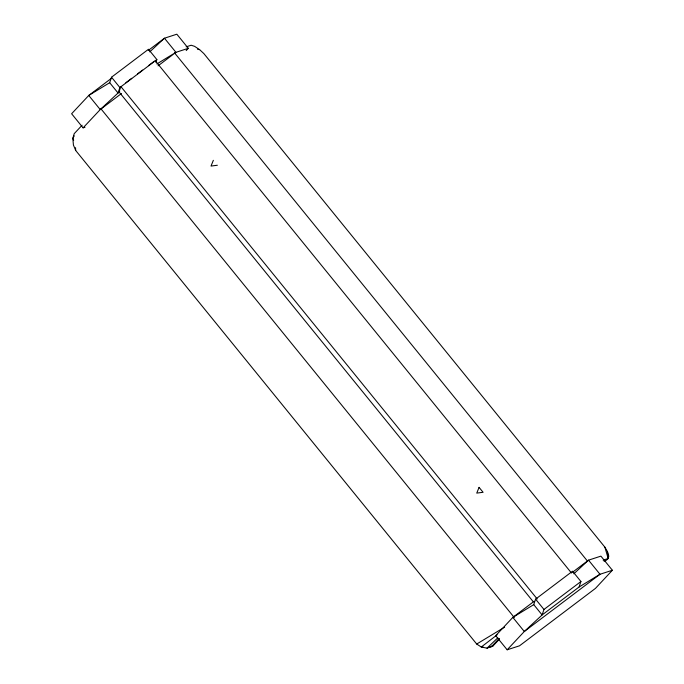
<?xml version="1.0" encoding="UTF-8"?>
<svg xmlns="http://www.w3.org/2000/svg" width="684" height="684" viewBox="0 0 684 684"><rect width="100%" height="100%" fill="white"/><g stroke="black" fill="none" stroke-linecap="round" stroke-linejoin="round"><path stroke-width="1.03" d="M604.023 561.145L605.964 560.521L608.187 558.503L608.777 556.118L607.46 551.612L604.87 547.14L203.858 53.583L199.617 49.641L194.581 46.332L191.161 45.238L186.142 46.854M84.996 127.25L83.089 127.865L71.623 113.749L88.758 95.452L109.679 82.704L111.518 77.215L148.479 49.265L156.858 59.568L155.943 62.321M156.858 59.568L119.888 87.526L118.05 93.015L100.232 109.568L83.089 127.865M119.341 91.023L120.239 88.33M572.371 572.371L588.531 560.153L600.911 556.135L612.377 570.251L599.996 574.269L524.303 631.503L512.829 617.387L533.742 604.639L535.581 599.15L572.551 571.2L580.93 581.511L579.091 587L542.121 614.95L524.303 631.503L507.16 649.8L495.695 635.684L512.829 617.387L534.093 601.313M580.93 581.511L543.96 609.461L542.121 614.95L533.742 604.639M213.348 160.312L211.023 166.058L217.358 165.246M74.248 135.885L72.837 138.373L73.427 145.042L75.693 150.48L476.705 644.037L481.271 647.013L487.034 648.158L493.138 645.833L499.559 638.967M186.185 50.582L188.305 48.316L176.84 34.2L164.459 38.218L148.3 50.436M612.377 570.251L595.448 588.394L519.515 645.807L507.16 649.8M82.097 125.223L74.205 133.662L72.837 138.373L73.675 140.237M499.123 638.488L491.223 646.927L489.701 647.021M497.832 637.813L487.034 648.158L488.308 647.432M149.745 51.873L164.459 38.218L175.933 52.326L188.305 48.316M573.816 573.816L588.531 560.153L599.996 574.269L579.091 587M497.14 634.829L481.271 647.013L483.195 647.03M110.876 78.728L88.758 95.452L100.232 109.568L121.495 93.486M125.856 82.738L131.713 78.309M137.57 73.881L142.588 70.084M148.445 65.664L153.464 61.868M119.734 91.742L118.05 93.015L109.679 82.704M158.064 65.835L175.933 52.326L156.841 63.954M476.705 644.037L504.638 627.16M603.16 560.119L608.187 558.503L607.46 551.612M491.463 646.32L493.138 645.833M197.539 49.274L199.617 49.641M174.42 52.719L587.402 561.008M155.14 60.602L571.491 573.038M120.837 86.535L537.188 598.97M111.518 77.215L119.888 87.526M535.581 599.15L543.96 609.461M119.042 91.912L533.366 601.86M100.676 108.474L514.325 617.592M604.87 547.14L608.187 558.503M75.548 147.676L75.693 150.48M479.074 487.367L476.748 493.104L483.092 492.3L479.074 487.367"/></g></svg>
